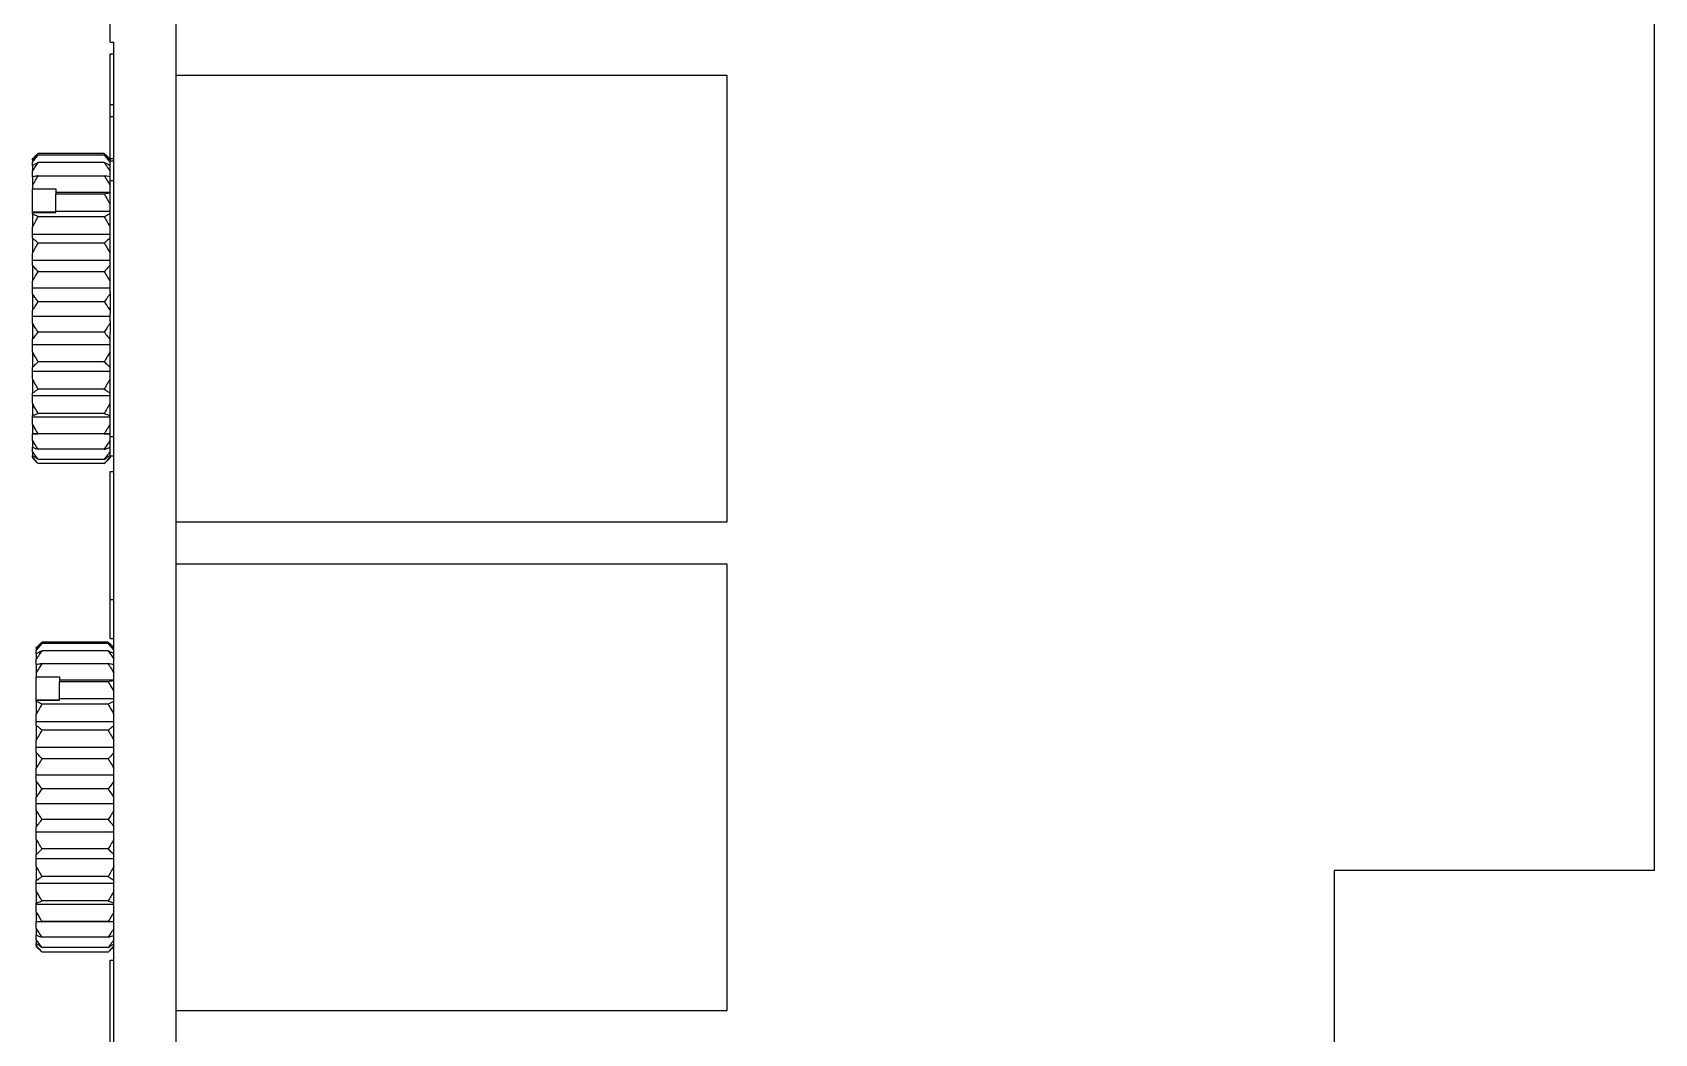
# Model space of a CAD drawing. Extents: x 266 to 308, y 410 to 538.
# Drawn here: x 265.77 to 307.57, y 448.32 to 474.11 of the extents above; entities that cross this region are included whole.
import ezdxf

# ---------------------------------------------------------------- set-up
doc = ezdxf.new("R2010")
doc.units = 0
doc.layers.get('0').update_dxf_attribs({"linetype": 'CONTINUOUS'})

msp = doc.modelspace()

# ---------------------------------------------------------------- linework, layer by layer
at = {"color": 7, "linetype": 'CONTINUOUS'}
for p, q in [((269.466, 409.864), (269.466, 538.364)), ((307.566, 452.524), (307.566, 524.914)), ((267.766, 473.864), (267.766, 474.364)), ((267.766, 473.864), (267.866, 473.864)), ((267.866, 413.114), (267.866, 473.864)), ((267.766, 473.564), (267.866, 473.564)), ((267.766, 472.261), (267.766, 473.564)), ((283.666, 473.002), (269.466, 473.002)), ((283.666, 461.502), (283.666, 473.002)), ((267.766, 472.261), (267.866, 472.261)), ((267.766, 471.951), (267.766, 472.261)), ((267.766, 470.866), (267.766, 471.951)), ((267.766, 471.951), (267.866, 471.951)), ((265.8, 470.885), (265.766, 470.852)), ((265.766, 470.852), (265.766, 470.851)), ((265.766, 470.833), (265.766, 470.851)), ((265.766, 470.833), (265.766, 470.768)), ((265.766, 470.686), (265.766, 470.768)), ((265.766, 470.686), (265.766, 470.539)), ((267.616, 470.998), (265.916, 470.998)), ((267.616, 470.954), (265.916, 470.954)), ((267.616, 470.759), (265.916, 470.759)), ((267.766, 470.852), (267.733, 470.885)), ((267.766, 470.866), (267.866, 470.866)), ((267.766, 470.852), (267.766, 470.851)), ((267.766, 470.851), (267.766, 470.833)), ((267.766, 470.833), (267.766, 470.802)), ((267.766, 470.802), (267.866, 470.802)), ((267.766, 470.302), (267.766, 470.802)), ((265.766, 470.397), (265.766, 470.539)), ((265.766, 470.397), (265.766, 470.174)), ((265.916, 470.419), (267.616, 470.419)), ((267.766, 470.302), (267.866, 470.302)), ((267.766, 467.418), (267.766, 470.302)), ((265.766, 470.174), (265.766, 470.083)), ((265.766, 470.083), (266.366, 470.083)), ((265.766, 469.491), (265.766, 470.083)), ((266.366, 470.083), (266.366, 469.999)), ((266.366, 469.999), (267.766, 469.999)), ((266.366, 469.999), (266.366, 469.948)), ((267.616, 469.948), (266.366, 469.948)), ((266.366, 469.501), (266.366, 469.948)), ((265.766, 469.491), (266.366, 469.491)), ((265.766, 469.474), (266.366, 469.474)), ((265.766, 469.444), (265.766, 469.474)), ((265.766, 469.444), (265.766, 469.098)), ((266.366, 469.474), (266.366, 469.501)), ((267.766, 469.501), (266.366, 469.501)), ((265.766, 468.908), (265.766, 469.098)), ((267.616, 469.363), (265.916, 469.363)), ((267.766, 468.908), (265.766, 468.908)), ((265.766, 468.816), (265.766, 468.908)), ((265.766, 468.816), (265.766, 468.428)), ((267.616, 468.688), (265.916, 468.688)), ((265.766, 468.241), (265.766, 468.428)), ((267.766, 468.241), (265.766, 468.241)), ((265.766, 468.119), (265.766, 468.241)), ((265.766, 468.119), (265.766, 467.703)), ((267.616, 467.948), (265.916, 467.948)), ((265.766, 467.527), (265.766, 467.703)), ((267.766, 467.527), (265.766, 467.527)), ((265.766, 467.378), (265.766, 467.527)), ((265.766, 467.378), (265.766, 466.951)), ((267.766, 467.418), (267.766, 467.378)), ((267.766, 467.378), (267.766, 466.951)), ((265.766, 466.793), (265.766, 466.951)), ((267.616, 467.171), (265.916, 467.171)), ((267.766, 466.951), (267.766, 466.877)), ((267.766, 466.793), (265.766, 466.793)), ((265.766, 466.624), (265.766, 466.793)), ((265.766, 466.624), (265.766, 466.201)), ((267.766, 466.685), (267.766, 466.877)), ((267.766, 466.685), (267.766, 466.624)), ((267.766, 466.624), (267.766, 466.383)), ((265.766, 466.066), (265.766, 466.201)), ((267.616, 466.388), (265.916, 466.388)), ((267.766, 463.702), (267.766, 466.383)), ((267.766, 466.066), (265.766, 466.066)), ((265.766, 465.883), (265.766, 466.066)), ((265.766, 465.883), (265.766, 465.482)), ((265.766, 465.376), (265.766, 465.482)), ((267.766, 465.376), (265.766, 465.376)), ((265.766, 465.186), (265.766, 465.376)), ((267.616, 465.629), (265.916, 465.629)), ((265.766, 465.186), (265.766, 464.821)), ((265.766, 464.748), (265.766, 464.821)), ((267.616, 464.922), (265.916, 464.922)), ((267.766, 464.748), (265.766, 464.748)), ((265.766, 464.559), (265.766, 464.748)), ((265.766, 464.559), (265.766, 464.244)), ((265.766, 464.206), (265.766, 464.244)), ((267.766, 464.206), (265.766, 464.206)), ((265.766, 464.025), (265.766, 464.206)), ((265.766, 464.025), (265.766, 463.773)), ((267.616, 464.296), (265.916, 464.296)), ((265.766, 463.772), (265.766, 463.773)), ((267.766, 463.772), (265.766, 463.772)), ((265.766, 463.606), (265.766, 463.772)), ((265.766, 463.606), (265.766, 463.426)), ((267.616, 463.773), (265.916, 463.773)), ((267.766, 463.702), (267.866, 463.702)), ((267.766, 463.202), (267.766, 463.702)), ((265.766, 463.317), (265.766, 463.426)), ((265.766, 463.317), (265.766, 463.216)), ((265.766, 463.17), (265.766, 463.216)), ((265.766, 463.17), (265.766, 463.152)), ((265.766, 463.152), (265.8, 463.118)), ((267.616, 463.374), (265.916, 463.374)), ((267.733, 463.118), (267.766, 463.152)), ((267.766, 463.202), (267.766, 463.17)), ((267.766, 463.202), (267.866, 463.202)), ((267.766, 463.17), (267.766, 463.152)), ((267.616, 463.115), (265.916, 463.115)), ((267.616, 463.005), (265.916, 463.005)), ((267.766, 462.802), (267.866, 462.802)), ((267.766, 459.502), (267.766, 462.802)), ((269.466, 461.502), (283.666, 461.502)), ((283.666, 460.414), (269.466, 460.414)), ((283.666, 448.914), (283.666, 460.414)), ((267.766, 459.502), (267.866, 459.502)), ((267.766, 458.502), (267.766, 459.502)), ((265.878, 458.276), (265.866, 458.264)), ((265.866, 458.249), (265.866, 458.264)), ((265.866, 458.249), (265.866, 458.187)), ((265.866, 458.108), (265.866, 458.187)), ((267.716, 458.408), (266.016, 458.408)), ((267.716, 458.372), (266.016, 458.372)), ((267.716, 458.184), (266.016, 458.184)), ((267.766, 458.502), (267.866, 458.502)), ((265.866, 458.108), (265.866, 457.966)), ((265.866, 457.826), (265.866, 457.966)), ((265.866, 457.826), (265.866, 457.608)), ((266.016, 457.851), (267.716, 457.851)), ((265.866, 457.608), (265.866, 457.516)), ((265.866, 457.516), (266.466, 457.516)), ((265.866, 456.919), (265.866, 457.516)), ((266.466, 457.516), (266.466, 457.433)), ((266.466, 457.433), (267.866, 457.433)), ((266.466, 457.433), (266.466, 457.386)), ((267.716, 457.386), (266.466, 457.386)), ((266.466, 456.941), (266.466, 457.386)), ((265.866, 456.919), (266.466, 456.919)), ((265.866, 456.914), (266.466, 456.914)), ((265.866, 456.884), (265.866, 456.914)), ((265.866, 456.884), (265.866, 456.542)), ((266.466, 456.914), (266.466, 456.941)), ((267.866, 456.941), (266.466, 456.941)), ((265.866, 456.351), (265.866, 456.542)), ((267.716, 456.806), (266.016, 456.806)), ((267.866, 456.351), (265.866, 456.351)), ((265.866, 456.261), (265.866, 456.351)), ((265.866, 456.261), (265.866, 455.875)), ((267.716, 456.135), (266.016, 456.135)), ((265.866, 455.688), (265.866, 455.875)), ((267.866, 455.688), (265.866, 455.688)), ((265.866, 455.566), (265.866, 455.688)), ((265.866, 455.566), (265.866, 455.152)), ((267.716, 455.398), (266.016, 455.398)), ((265.866, 454.975), (265.866, 455.152)), ((267.866, 454.975), (265.866, 454.975)), ((265.866, 454.828), (265.866, 454.975)), ((265.866, 454.828), (265.866, 454.401)), ((265.866, 454.241), (265.866, 454.401)), ((267.716, 454.622), (266.016, 454.622)), ((267.866, 454.241), (265.866, 454.241)), ((265.866, 454.073), (265.866, 454.241)), ((265.866, 454.073), (265.866, 453.65)), ((265.866, 453.514), (265.866, 453.65)), ((267.716, 453.839), (266.016, 453.839)), ((267.866, 453.514), (265.866, 453.514)), ((265.866, 453.331), (265.866, 453.514)), ((265.866, 453.331), (265.866, 452.928)), ((265.866, 452.821), (265.866, 452.928)), ((267.866, 452.821), (265.866, 452.821)), ((265.866, 452.631), (265.866, 452.821)), ((267.716, 453.078), (266.016, 453.078)), ((265.866, 452.631), (265.866, 452.264)), ((267.716, 452.368), (266.016, 452.368)), ((299.311, 452.524), (299.311, 447.444)), ((307.566, 452.524), (299.311, 452.524)), ((265.866, 452.189), (265.866, 452.264)), ((267.866, 452.189), (265.866, 452.189)), ((265.866, 452), (265.866, 452.189)), ((265.866, 452), (265.866, 451.682)), ((265.866, 451.643), (265.866, 451.682)), ((267.866, 451.643), (265.866, 451.643)), ((265.866, 451.461), (265.866, 451.643)), ((265.866, 451.461), (265.866, 451.205)), ((267.716, 451.737), (266.016, 451.737)), ((265.866, 451.203), (265.866, 451.205)), ((267.866, 451.203), (265.866, 451.203)), ((265.866, 451.036), (265.866, 451.203)), ((265.866, 451.036), (265.866, 450.852)), ((267.716, 451.208), (266.016, 451.208)), ((265.866, 450.74), (265.866, 450.852)), ((265.866, 450.74), (265.866, 450.635)), ((265.866, 450.586), (265.866, 450.635)), ((267.716, 450.803), (266.016, 450.803)), ((265.866, 450.586), (265.866, 450.564)), ((267.716, 450.537), (266.016, 450.537)), ((267.716, 450.419), (266.016, 450.419)), ((267.766, 450.214), (267.866, 450.214)), ((267.766, 446.914), (267.766, 450.214)), ((267.855, 450.552), (267.866, 450.564)), ((269.466, 448.914), (283.666, 448.914))]:
    msp.add_line(p, q, dxfattribs=at)
for points, knots in [([(265.766, 470.851), (265.794, 470.879), (265.842, 470.928), (265.894, 470.977), (265.916, 470.998)], [0, 0, 0, 0, 0.5544743, 1, 1, 1, 1]), ([(265.766, 470.768), (265.794, 470.802), (265.842, 470.865), (265.894, 470.927), (265.916, 470.954)], [0, 0, 0, 0, 0.554474, 1, 1, 1, 1]), ([(265.916, 470.954), (265.888, 470.932), (265.836, 470.892), (265.788, 470.851), (265.766, 470.833)], [0, 0, 0, 0, 0.565505, 1, 1, 1, 1]), ([(265.766, 470.539), (265.794, 470.58), (265.842, 470.654), (265.894, 470.726), (265.916, 470.759)], [0, 0, 0, 0, 0.554474, 1, 1, 1, 1]), ([(265.916, 470.759), (265.888, 470.745), (265.836, 470.721), (265.788, 470.696), (265.766, 470.686)], [0, 0, 0, 0, 0.565505, 1, 1, 1, 1]), ([(267.616, 470.998), (267.645, 470.971), (267.696, 470.922), (267.745, 470.873), (267.766, 470.851)], [0, 0, 0, 0, 0.5655049, 1, 1, 1, 1]), ([(267.616, 470.954), (267.645, 470.919), (267.696, 470.858), (267.745, 470.795), (267.766, 470.768)], [0, 0, 0, 0, 0.565505, 1, 1, 1, 1]), ([(267.766, 470.833), (267.739, 470.856), (267.69, 470.896), (267.639, 470.937), (267.616, 470.954)], [0, 0, 0, 0, 0.554474, 1, 1, 1, 1]), ([(267.616, 470.759), (267.645, 470.718), (267.696, 470.645), (267.745, 470.571), (267.766, 470.539)], [0, 0, 0, 0, 0.565505, 1, 1, 1, 1]), ([(267.766, 470.686), (267.739, 470.699), (267.69, 470.724), (267.639, 470.748), (267.616, 470.759)], [0, 0, 0, 0, 0.554474, 1, 1, 1, 1]), ([(265.766, 470.174), (265.794, 470.22), (265.842, 470.302), (265.894, 470.383), (265.916, 470.419)], [0, 0, 0, 0, 0.554474, 1, 1, 1, 1]), ([(265.916, 470.419), (265.888, 470.415), (265.836, 470.407), (265.788, 470.4), (265.766, 470.397)], [0, 0, 0, 0, 0.565505, 1, 1, 1, 1]), ([(267.616, 470.419), (267.645, 470.373), (267.696, 470.292), (267.745, 470.21), (267.766, 470.174)], [0, 0, 0, 0, 0.565505, 1, 1, 1, 1]), ([(267.766, 470.397), (267.739, 470.401), (267.69, 470.408), (267.639, 470.416), (267.616, 470.419)], [0, 0, 0, 0, 0.554474, 1, 1, 1, 1]), ([(267.766, 469.977), (267.739, 469.972), (267.69, 469.962), (267.639, 469.952), (267.616, 469.948)], [0, 0, 0, 0, 0.554474, 1, 1, 1, 1]), ([(267.616, 469.948), (267.645, 469.899), (267.696, 469.813), (267.745, 469.726), (267.766, 469.688)], [0, 0, 0, 0, 0.565505, 1, 1, 1, 1]), ([(265.916, 469.363), (265.888, 469.378), (265.836, 469.405), (265.788, 469.432), (265.766, 469.444)], [0, 0, 0, 0, 0.565505, 1, 1, 1, 1]), ([(267.766, 469.444), (267.739, 469.429), (267.69, 469.402), (267.639, 469.375), (267.616, 469.363)], [0, 0, 0, 0, 0.554474, 1, 1, 1, 1]), ([(265.766, 469.098), (265.794, 469.148), (265.842, 469.237), (265.894, 469.324), (265.916, 469.363)], [0, 0, 0, 0, 0.554474, 1, 1, 1, 1]), ([(267.616, 469.363), (267.645, 469.314), (267.696, 469.226), (267.745, 469.137), (267.766, 469.098)], [0, 0, 0, 0, 0.565505, 1, 1, 1, 1]), ([(265.916, 468.688), (265.888, 468.712), (265.836, 468.754), (265.788, 468.797), (265.766, 468.816)], [0, 0, 0, 0, 0.565505, 1, 1, 1, 1]), ([(265.766, 468.428), (265.794, 468.476), (265.842, 468.564), (265.894, 468.65), (265.916, 468.688)], [0, 0, 0, 0, 0.554474, 1, 1, 1, 1]), ([(267.766, 468.816), (267.739, 468.792), (267.69, 468.749), (267.639, 468.707), (267.616, 468.688)], [0, 0, 0, 0, 0.5544743, 1, 1, 1, 1]), ([(267.616, 468.688), (267.645, 468.639), (267.696, 468.553), (267.745, 468.466), (267.766, 468.428)], [0, 0, 0, 0, 0.5655049, 1, 1, 1, 1]), ([(265.916, 467.948), (265.888, 467.98), (265.836, 468.036), (265.788, 468.094), (265.766, 468.119)], [0, 0, 0, 0, 0.565505, 1, 1, 1, 1]), ([(265.766, 467.703), (265.794, 467.749), (265.842, 467.831), (265.894, 467.912), (265.916, 467.948)], [0, 0, 0, 0, 0.554474, 1, 1, 1, 1]), ([(267.766, 468.119), (267.739, 468.087), (267.69, 468.029), (267.639, 467.973), (267.616, 467.948)], [0, 0, 0, 0, 0.554474, 1, 1, 1, 1]), ([(267.616, 467.948), (267.645, 467.902), (267.696, 467.821), (267.745, 467.739), (267.766, 467.703)], [0, 0, 0, 0, 0.565505, 1, 1, 1, 1]), ([(265.916, 467.171), (265.888, 467.21), (265.836, 467.279), (265.788, 467.348), (265.766, 467.378)], [0, 0, 0, 0, 0.565505, 1, 1, 1, 1]), ([(267.766, 467.378), (267.739, 467.34), (267.69, 467.27), (267.639, 467.202), (267.616, 467.171)], [0, 0, 0, 0, 0.554474, 1, 1, 1, 1]), ([(265.766, 466.951), (265.794, 466.992), (265.842, 467.066), (265.894, 467.139), (265.916, 467.171)], [0, 0, 0, 0, 0.554474, 1, 1, 1, 1]), ([(267.616, 467.171), (267.645, 467.13), (267.696, 467.057), (267.745, 466.983), (267.766, 466.951)], [0, 0, 0, 0, 0.5655049, 1, 1, 1, 1]), ([(265.916, 466.388), (265.888, 466.432), (265.836, 466.51), (265.788, 466.589), (265.766, 466.624)], [0, 0, 0, 0, 0.565505, 1, 1, 1, 1]), ([(267.766, 466.624), (267.739, 466.58), (267.69, 466.501), (267.639, 466.423), (267.616, 466.388)], [0, 0, 0, 0, 0.554474, 1, 1, 1, 1]), ([(265.766, 466.201), (265.794, 466.236), (265.842, 466.299), (265.894, 466.361), (265.916, 466.388)], [0, 0, 0, 0, 0.554474, 1, 1, 1, 1]), ([(267.616, 466.388), (267.645, 466.353), (267.696, 466.291), (267.745, 466.228), (267.766, 466.201)], [0, 0, 0, 0, 0.565505, 1, 1, 1, 1]), ([(265.916, 465.629), (265.888, 465.677), (265.836, 465.761), (265.788, 465.846), (265.766, 465.883)], [0, 0, 0, 0, 0.565505, 1, 1, 1, 1]), ([(267.766, 465.883), (267.739, 465.836), (267.69, 465.751), (267.639, 465.667), (267.616, 465.629)], [0, 0, 0, 0, 0.554474, 1, 1, 1, 1]), ([(265.766, 465.482), (265.794, 465.509), (265.842, 465.559), (265.894, 465.607), (265.916, 465.629)], [0, 0, 0, 0, 0.554474, 1, 1, 1, 1]), ([(267.616, 465.629), (267.645, 465.602), (267.696, 465.553), (267.745, 465.503), (267.766, 465.482)], [0, 0, 0, 0, 0.565505, 1, 1, 1, 1]), ([(265.916, 464.922), (265.888, 464.972), (265.836, 465.059), (265.788, 465.148), (265.766, 465.186)], [0, 0, 0, 0, 0.565505, 1, 1, 1, 1]), ([(265.766, 464.821), (265.794, 464.84), (265.842, 464.874), (265.894, 464.908), (265.916, 464.922)], [0, 0, 0, 0, 0.554474, 1, 1, 1, 1]), ([(267.766, 465.186), (267.739, 465.137), (267.69, 465.049), (267.639, 464.961), (267.616, 464.922)], [0, 0, 0, 0, 0.554474, 1, 1, 1, 1]), ([(267.616, 464.922), (267.645, 464.903), (267.696, 464.87), (267.745, 464.836), (267.766, 464.821)], [0, 0, 0, 0, 0.565505, 1, 1, 1, 1]), ([(265.916, 464.296), (265.888, 464.345), (265.836, 464.432), (265.788, 464.52), (265.766, 464.559)], [0, 0, 0, 0, 0.565505, 1, 1, 1, 1]), ([(267.766, 464.559), (267.739, 464.51), (267.69, 464.422), (267.639, 464.335), (267.616, 464.296)], [0, 0, 0, 0, 0.554474, 1, 1, 1, 1]), ([(265.766, 464.244), (265.794, 464.253), (265.842, 464.271), (265.894, 464.288), (265.916, 464.296)], [0, 0, 0, 0, 0.554474, 1, 1, 1, 1]), ([(265.916, 463.773), (265.888, 463.82), (265.836, 463.904), (265.788, 463.988), (265.766, 464.025)], [0, 0, 0, 0, 0.565505, 1, 1, 1, 1]), ([(267.616, 464.296), (267.645, 464.286), (267.696, 464.269), (267.745, 464.251), (267.766, 464.244)], [0, 0, 0, 0, 0.565505, 1, 1, 1, 1]), ([(267.766, 464.025), (267.739, 463.978), (267.69, 463.894), (267.639, 463.81), (267.616, 463.773)], [0, 0, 0, 0, 0.5544743, 1, 1, 1, 1]), ([(265.766, 463.773), (265.794, 463.773), (265.842, 463.773), (265.894, 463.773), (265.916, 463.773)], [0, 0, 0, 0, 0.554474, 1, 1, 1, 1]), ([(265.916, 463.374), (265.888, 463.418), (265.836, 463.494), (265.788, 463.572), (265.766, 463.606)], [0, 0, 0, 0, 0.565505, 1, 1, 1, 1]), ([(267.616, 463.773), (267.645, 463.773), (267.696, 463.773), (267.745, 463.773), (267.766, 463.773)], [0, 0, 0, 0, 0.565505, 1, 1, 1, 1]), ([(267.766, 463.606), (267.739, 463.563), (267.69, 463.485), (267.639, 463.409), (267.616, 463.374)], [0, 0, 0, 0, 0.5544743, 1, 1, 1, 1]), ([(265.766, 463.426), (265.794, 463.416), (265.842, 463.399), (265.894, 463.382), (265.916, 463.374)], [0, 0, 0, 0, 0.554474, 1, 1, 1, 1]), ([(265.916, 463.115), (265.888, 463.153), (265.836, 463.22), (265.788, 463.288), (265.766, 463.317)], [0, 0, 0, 0, 0.565505, 1, 1, 1, 1]), ([(265.766, 463.216), (265.794, 463.197), (265.842, 463.163), (265.894, 463.13), (265.916, 463.115)], [0, 0, 0, 0, 0.554474, 1, 1, 1, 1]), ([(265.916, 463.005), (265.888, 463.036), (265.836, 463.091), (265.788, 463.146), (265.766, 463.17)], [0, 0, 0, 0, 0.565505, 1, 1, 1, 1]), ([(267.616, 463.374), (267.645, 463.384), (267.696, 463.401), (267.745, 463.418), (267.766, 463.426)], [0, 0, 0, 0, 0.565505, 1, 1, 1, 1]), ([(267.766, 463.317), (267.739, 463.28), (267.69, 463.212), (267.639, 463.145), (267.616, 463.115)], [0, 0, 0, 0, 0.554474, 1, 1, 1, 1]), ([(267.616, 463.115), (267.645, 463.134), (267.696, 463.168), (267.745, 463.201), (267.766, 463.216)], [0, 0, 0, 0, 0.565505, 1, 1, 1, 1]), ([(267.766, 463.17), (267.739, 463.14), (267.69, 463.084), (267.639, 463.03), (267.616, 463.005)], [0, 0, 0, 0, 0.554474, 1, 1, 1, 1]), ([(265.8, 463.118), (265.816, 463.102), (265.854, 463.064), (265.894, 463.027), (265.916, 463.005)], [0, 0, 0, 0, 0.4221812, 1, 1, 1, 1]), ([(267.616, 463.005), (267.645, 463.033), (267.685, 463.07), (267.723, 463.108), (267.733, 463.118)], [0, 0, 0, 0, 0.733169, 1, 1, 1, 1]), ([(265.866, 458.264), (265.894, 458.291), (265.942, 458.339), (265.994, 458.387), (266.016, 458.408)], [0, 0, 0, 0, 0.554474, 1, 1, 1, 1]), ([(265.866, 458.187), (265.894, 458.222), (265.942, 458.284), (265.994, 458.345), (266.016, 458.372)], [0, 0, 0, 0, 0.554474, 1, 1, 1, 1]), ([(266.016, 458.372), (265.988, 458.349), (265.936, 458.308), (265.888, 458.267), (265.866, 458.249)], [0, 0, 0, 0, 0.565505, 1, 1, 1, 1]), ([(265.866, 457.966), (265.894, 458.006), (265.942, 458.08), (265.994, 458.152), (266.016, 458.184)], [0, 0, 0, 0, 0.554474, 1, 1, 1, 1]), ([(266.016, 458.184), (265.988, 458.17), (265.936, 458.145), (265.888, 458.119), (265.866, 458.108)], [0, 0, 0, 0, 0.565505, 1, 1, 1, 1]), ([(267.716, 458.408), (267.745, 458.381), (267.796, 458.333), (267.845, 458.285), (267.866, 458.264)], [0, 0, 0, 0, 0.565505, 1, 1, 1, 1]), ([(267.716, 458.372), (267.745, 458.338), (267.796, 458.276), (267.845, 458.214), (267.866, 458.187)], [0, 0, 0, 0, 0.5655049, 1, 1, 1, 1]), ([(267.866, 458.249), (267.839, 458.272), (267.79, 458.313), (267.739, 458.354), (267.716, 458.372)], [0, 0, 0, 0, 0.554474, 1, 1, 1, 1]), ([(267.716, 458.184), (267.745, 458.143), (267.796, 458.071), (267.845, 457.997), (267.866, 457.966)], [0, 0, 0, 0, 0.565505, 1, 1, 1, 1]), ([(267.866, 458.108), (267.839, 458.123), (267.79, 458.148), (267.739, 458.173), (267.716, 458.184)], [0, 0, 0, 0, 0.554474, 1, 1, 1, 1]), ([(265.866, 457.608), (265.894, 457.653), (265.942, 457.735), (265.994, 457.815), (266.016, 457.851)], [0, 0, 0, 0, 0.554474, 1, 1, 1, 1]), ([(266.016, 457.851), (265.988, 457.846), (265.936, 457.838), (265.888, 457.83), (265.866, 457.826)], [0, 0, 0, 0, 0.565505, 1, 1, 1, 1]), ([(267.716, 457.851), (267.745, 457.805), (267.796, 457.725), (267.845, 457.643), (267.866, 457.608)], [0, 0, 0, 0, 0.565505, 1, 1, 1, 1]), ([(267.866, 457.826), (267.839, 457.831), (267.79, 457.839), (267.739, 457.847), (267.716, 457.851)], [0, 0, 0, 0, 0.554474, 1, 1, 1, 1]), ([(267.866, 457.413), (267.839, 457.408), (267.79, 457.399), (267.739, 457.39), (267.716, 457.386)], [0, 0, 0, 0, 0.554474, 1, 1, 1, 1]), ([(267.716, 457.386), (267.745, 457.337), (267.796, 457.252), (267.845, 457.165), (267.866, 457.127)], [0, 0, 0, 0, 0.565505, 1, 1, 1, 1]), ([(266.016, 456.806), (265.988, 456.821), (265.936, 456.847), (265.888, 456.873), (265.866, 456.884)], [0, 0, 0, 0, 0.565505, 1, 1, 1, 1]), ([(267.866, 456.884), (267.839, 456.87), (267.79, 456.844), (267.739, 456.818), (267.716, 456.806)], [0, 0, 0, 0, 0.554474, 1, 1, 1, 1]), ([(265.866, 456.542), (265.894, 456.591), (265.942, 456.68), (265.994, 456.767), (266.016, 456.806)], [0, 0, 0, 0, 0.554474, 1, 1, 1, 1]), ([(267.716, 456.806), (267.745, 456.757), (267.796, 456.669), (267.845, 456.58), (267.866, 456.542)], [0, 0, 0, 0, 0.565505, 1, 1, 1, 1]), ([(266.016, 456.135), (265.988, 456.159), (265.936, 456.2), (265.888, 456.243), (265.866, 456.261)], [0, 0, 0, 0, 0.565505, 1, 1, 1, 1]), ([(265.866, 455.875), (265.894, 455.923), (265.942, 456.011), (265.994, 456.097), (266.016, 456.135)], [0, 0, 0, 0, 0.554474, 1, 1, 1, 1]), ([(267.866, 456.261), (267.839, 456.237), (267.79, 456.195), (267.739, 456.154), (267.716, 456.135)], [0, 0, 0, 0, 0.554474, 1, 1, 1, 1]), ([(267.716, 456.135), (267.745, 456.086), (267.796, 456), (267.845, 455.913), (267.866, 455.875)], [0, 0, 0, 0, 0.565505, 1, 1, 1, 1]), ([(266.016, 455.398), (265.988, 455.429), (265.936, 455.485), (265.888, 455.542), (265.866, 455.566)], [0, 0, 0, 0, 0.565505, 1, 1, 1, 1]), ([(265.866, 455.152), (265.894, 455.198), (265.942, 455.28), (265.994, 455.361), (266.016, 455.398)], [0, 0, 0, 0, 0.554474, 1, 1, 1, 1]), ([(267.866, 455.566), (267.839, 455.535), (267.79, 455.478), (267.739, 455.422), (267.716, 455.398)], [0, 0, 0, 0, 0.554474, 1, 1, 1, 1]), ([(267.716, 455.398), (267.745, 455.352), (267.796, 455.27), (267.845, 455.188), (267.866, 455.152)], [0, 0, 0, 0, 0.565505, 1, 1, 1, 1]), ([(266.016, 454.622), (265.988, 454.661), (265.936, 454.729), (265.888, 454.798), (265.866, 454.828)], [0, 0, 0, 0, 0.565505, 1, 1, 1, 1]), ([(267.866, 454.828), (267.839, 454.789), (267.79, 454.72), (267.739, 454.652), (267.716, 454.622)], [0, 0, 0, 0, 0.554474, 1, 1, 1, 1]), ([(265.866, 454.401), (265.894, 454.442), (265.942, 454.516), (265.994, 454.59), (266.016, 454.622)], [0, 0, 0, 0, 0.5544743, 1, 1, 1, 1]), ([(267.716, 454.622), (267.745, 454.581), (267.796, 454.507), (267.845, 454.433), (267.866, 454.401)], [0, 0, 0, 0, 0.565505, 1, 1, 1, 1]), ([(266.016, 453.839), (265.988, 453.883), (265.936, 453.96), (265.888, 454.039), (265.866, 454.073)], [0, 0, 0, 0, 0.565505, 1, 1, 1, 1]), ([(267.866, 454.073), (267.839, 454.029), (267.79, 453.951), (267.739, 453.873), (267.716, 453.839)], [0, 0, 0, 0, 0.554474, 1, 1, 1, 1]), ([(265.866, 453.65), (265.894, 453.685), (265.942, 453.748), (265.994, 453.811), (266.016, 453.839)], [0, 0, 0, 0, 0.5544743, 1, 1, 1, 1]), ([(267.716, 453.839), (267.745, 453.804), (267.796, 453.741), (267.845, 453.677), (267.866, 453.65)], [0, 0, 0, 0, 0.565505, 1, 1, 1, 1]), ([(266.016, 453.078), (265.988, 453.125), (265.936, 453.209), (265.888, 453.294), (265.866, 453.331)], [0, 0, 0, 0, 0.565505, 1, 1, 1, 1]), ([(267.866, 453.331), (267.839, 453.284), (267.79, 453.199), (267.739, 453.115), (267.716, 453.078)], [0, 0, 0, 0, 0.554474, 1, 1, 1, 1]), ([(265.866, 452.928), (265.894, 452.956), (265.942, 453.006), (265.994, 453.056), (266.016, 453.078)], [0, 0, 0, 0, 0.554474, 1, 1, 1, 1]), ([(267.716, 453.078), (267.745, 453.05), (267.796, 453), (267.845, 452.95), (267.866, 452.928)], [0, 0, 0, 0, 0.5655049, 1, 1, 1, 1]), ([(266.016, 452.368), (265.988, 452.417), (265.936, 452.504), (265.888, 452.593), (265.866, 452.631)], [0, 0, 0, 0, 0.565505, 1, 1, 1, 1]), ([(265.866, 452.264), (265.894, 452.283), (265.942, 452.318), (265.994, 452.353), (266.016, 452.368)], [0, 0, 0, 0, 0.554474, 1, 1, 1, 1]), ([(267.866, 452.631), (267.839, 452.582), (267.79, 452.494), (267.739, 452.407), (267.716, 452.368)], [0, 0, 0, 0, 0.554474, 1, 1, 1, 1]), ([(267.716, 452.368), (267.745, 452.348), (267.796, 452.314), (267.845, 452.279), (267.866, 452.264)], [0, 0, 0, 0, 0.565505, 1, 1, 1, 1]), ([(266.016, 451.737), (265.988, 451.786), (265.936, 451.873), (265.888, 451.961), (265.866, 452)], [0, 0, 0, 0, 0.565505, 1, 1, 1, 1]), ([(267.866, 452), (267.839, 451.951), (267.79, 451.862), (267.739, 451.775), (267.716, 451.737)], [0, 0, 0, 0, 0.554474, 1, 1, 1, 1]), ([(265.866, 451.682), (265.894, 451.692), (265.942, 451.711), (265.994, 451.729), (266.016, 451.737)], [0, 0, 0, 0, 0.554474, 1, 1, 1, 1]), ([(266.016, 451.208), (265.988, 451.256), (265.936, 451.339), (265.888, 451.424), (265.866, 451.461)], [0, 0, 0, 0, 0.565505, 1, 1, 1, 1]), ([(267.716, 451.737), (267.745, 451.726), (267.796, 451.708), (267.845, 451.69), (267.866, 451.682)], [0, 0, 0, 0, 0.565505, 1, 1, 1, 1]), ([(267.866, 451.461), (267.839, 451.414), (267.79, 451.329), (267.739, 451.245), (267.716, 451.208)], [0, 0, 0, 0, 0.554474, 1, 1, 1, 1]), ([(265.866, 451.205), (265.894, 451.206), (265.942, 451.207), (265.994, 451.208), (266.016, 451.208)], [0, 0, 0, 0, 0.554474, 1, 1, 1, 1]), ([(266.016, 450.803), (265.988, 450.847), (265.936, 450.924), (265.888, 451.002), (265.866, 451.036)], [0, 0, 0, 0, 0.565505, 1, 1, 1, 1]), ([(267.716, 451.208), (267.745, 451.208), (267.796, 451.207), (267.845, 451.206), (267.866, 451.205)], [0, 0, 0, 0, 0.565505, 1, 1, 1, 1]), ([(267.866, 451.036), (267.839, 450.992), (267.79, 450.914), (267.739, 450.837), (267.716, 450.803)], [0, 0, 0, 0, 0.554474, 1, 1, 1, 1]), ([(265.866, 450.852), (265.894, 450.843), (265.942, 450.826), (265.994, 450.81), (266.016, 450.803)], [0, 0, 0, 0, 0.554474, 1, 1, 1, 1]), ([(266.016, 450.537), (265.988, 450.575), (265.936, 450.642), (265.888, 450.711), (265.866, 450.74)], [0, 0, 0, 0, 0.565505, 1, 1, 1, 1]), ([(265.866, 450.635), (265.894, 450.617), (265.942, 450.584), (265.994, 450.551), (266.016, 450.537)], [0, 0, 0, 0, 0.554474, 1, 1, 1, 1]), ([(267.716, 450.803), (267.745, 450.812), (267.796, 450.828), (267.845, 450.845), (267.866, 450.852)], [0, 0, 0, 0, 0.565505, 1, 1, 1, 1]), ([(267.866, 450.74), (267.839, 450.702), (267.79, 450.634), (267.739, 450.567), (267.716, 450.537)], [0, 0, 0, 0, 0.554474, 1, 1, 1, 1]), ([(267.716, 450.537), (267.745, 450.555), (267.796, 450.588), (267.845, 450.621), (267.866, 450.635)], [0, 0, 0, 0, 0.565505, 1, 1, 1, 1]), ([(266.016, 450.419), (265.988, 450.45), (265.936, 450.506), (265.888, 450.562), (265.866, 450.586)], [0, 0, 0, 0, 0.565505, 1, 1, 1, 1]), ([(265.866, 450.564), (265.894, 450.537), (265.942, 450.488), (265.994, 450.44), (266.016, 450.419)], [0, 0, 0, 0, 0.554474, 1, 1, 1, 1]), ([(267.866, 450.586), (267.839, 450.555), (267.79, 450.499), (267.739, 450.444), (267.716, 450.419)], [0, 0, 0, 0, 0.554474, 1, 1, 1, 1]), ([(267.716, 450.419), (267.745, 450.446), (267.796, 450.494), (267.845, 450.543), (267.866, 450.564)], [0, 0, 0, 0, 0.5655049, 1, 1, 1, 1])]:
    msp.add_open_spline(points, degree=3, knots=knots, dxfattribs=at)

doc.saveas('drawing.dxf')
